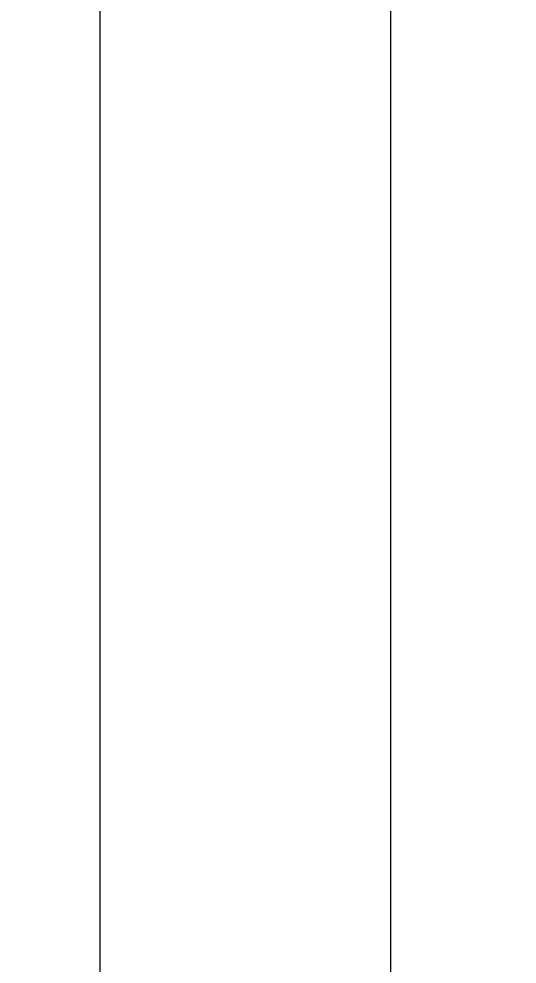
# Model space of a CAD drawing. Header units: millimetres. Extents: x -195 to 1349, y 148 to 750.
# Drawn here: x 729.23 to 743.33, y 363 to 389.74 of the extents above; entities that cross this region are included whole.
import ezdxf

# ---------------------------------------------------------------- set-up
doc = ezdxf.new("R2010")
doc.units = ezdxf.units.MM
doc.layers.get('0').update_dxf_attribs({"linetype": 'CONTINUOUS'})
doc.layers.get('Defpoints').update_dxf_attribs({"linetype": 'CONTINUOUS'})
doc.styles.add('ROMANC', font='romanc.shx', dxfattribs={"bigfont": 'gbcbig.shx'})
doc.dimstyles.new('YanXiu', dxfattribs={"dimtxt": 3.5, "dimasz": 2.2, "dimexe": 0.66, "dimexo": 0.66, "dimgap": 0.66, "dimtad": 0, "dimdec": 1, "dimdsep": 46, "dimtxsty": 'ROMANC', "dimcen": 0, "dimclrd": 131, "dimclre": 131, "dimclrt": 42, "dimazin": 2, "dimtfac": 1, "dimtdec": 1, "dimtofl": 0, "dimtmove": 0, "dimatfit": 3, "dimfxl": 1, "dimlwd": 5, "dimlwe": 5, "dimarcsym": 0})

# ---------------------------------------------------------------- blocks, each defined once
blk = doc.blocks.new('*D43')
at = {"color": 131, "lineweight": 5, "transparency": 16777216}
for p, q in [((779.094, 499.735), (739.1, 499.735)), ((739.76, 497.535), (739.76, 410.145)), ((739.76, 312.935), (739.76, 400.325)), ((779.784, 310.735), (739.1, 310.735))]:
    blk.add_line(p, q, dxfattribs=at)
at = {"color": 131, "lineweight": 18, "transparency": 16777216}
for points in [[(739.393, 497.535), (740.126, 497.535), (739.76, 499.735)], [(739.393, 312.935), (740.126, 312.935), (739.76, 310.735)]]:
    blk.add_solid(points, dxfattribs=at)
at = {"layer": 'Defpoints', "color": 0, "lineweight": 18, "transparency": 16777216}
for p in [(739.76, 499.735), (779.754, 499.735), (780.444, 310.735)]:
    blk.add_point(p, dxfattribs=at)
at = {"color": 42, "lineweight": 18, "transparency": 16777216, "insert": (739.76, 405.235), "char_height": 3.5, "attachment_point": 5, "rotation": 90, "style": 'ROMANC'}
blk.add_mtext('189', dxfattribs=at)
blk = doc.blocks.new('*D44')
at = {"color": 131, "lineweight": 5, "transparency": 16777216}
for p, q in [((764.4, 505.033), (730.865, 505.033)), ((731.525, 502.833), (731.525, 410.395)), ((731.525, 307.638), (731.525, 400.075)), ((764.4, 305.438), (730.865, 305.438))]:
    blk.add_line(p, q, dxfattribs=at)
at = {"color": 131, "lineweight": 18, "transparency": 16777216}
for points in [[(731.159, 502.833), (731.892, 502.833), (731.525, 505.033)], [(731.159, 307.638), (731.892, 307.638), (731.525, 305.438)]]:
    blk.add_solid(points, dxfattribs=at)
at = {"layer": 'Defpoints', "color": 0, "lineweight": 18, "transparency": 16777216}
for p in [(765.06, 505.033), (731.525, 305.438), (765.06, 305.438)]:
    blk.add_point(p, dxfattribs=at)
at = {"color": 42, "lineweight": 18, "transparency": 16777216, "insert": (731.525, 405.235), "char_height": 3.5, "attachment_point": 5, "rotation": 90, "style": 'ROMANC'}
blk.add_mtext('200', dxfattribs=at)

msp = doc.modelspace()

# ---------------------------------------------------------------- dimensions: what is measured, and where the dimension line sits
at = {"lineweight": 18}
dim = msp.add_linear_dim(base=(731.525, 305.438), p1=(765.06, 505.033), p2=(765.06, 305.438), angle=90, text='200', dimstyle='YanXiu', dxfattribs=at)
dim.commit()
dim.dimension.update_dxf_attribs({"geometry": '*D44', "text_midpoint": (731.525, 405.235)})
dim = msp.add_linear_dim(base=(739.76, 499.735), p1=(780.444, 310.735), p2=(779.754, 499.735), angle=90, dimstyle='YanXiu', dxfattribs=at)
dim.commit()
dim.dimension.update_dxf_attribs({"geometry": '*D43', "text_midpoint": (739.76, 405.235)})

doc.saveas('drawing.dxf')
